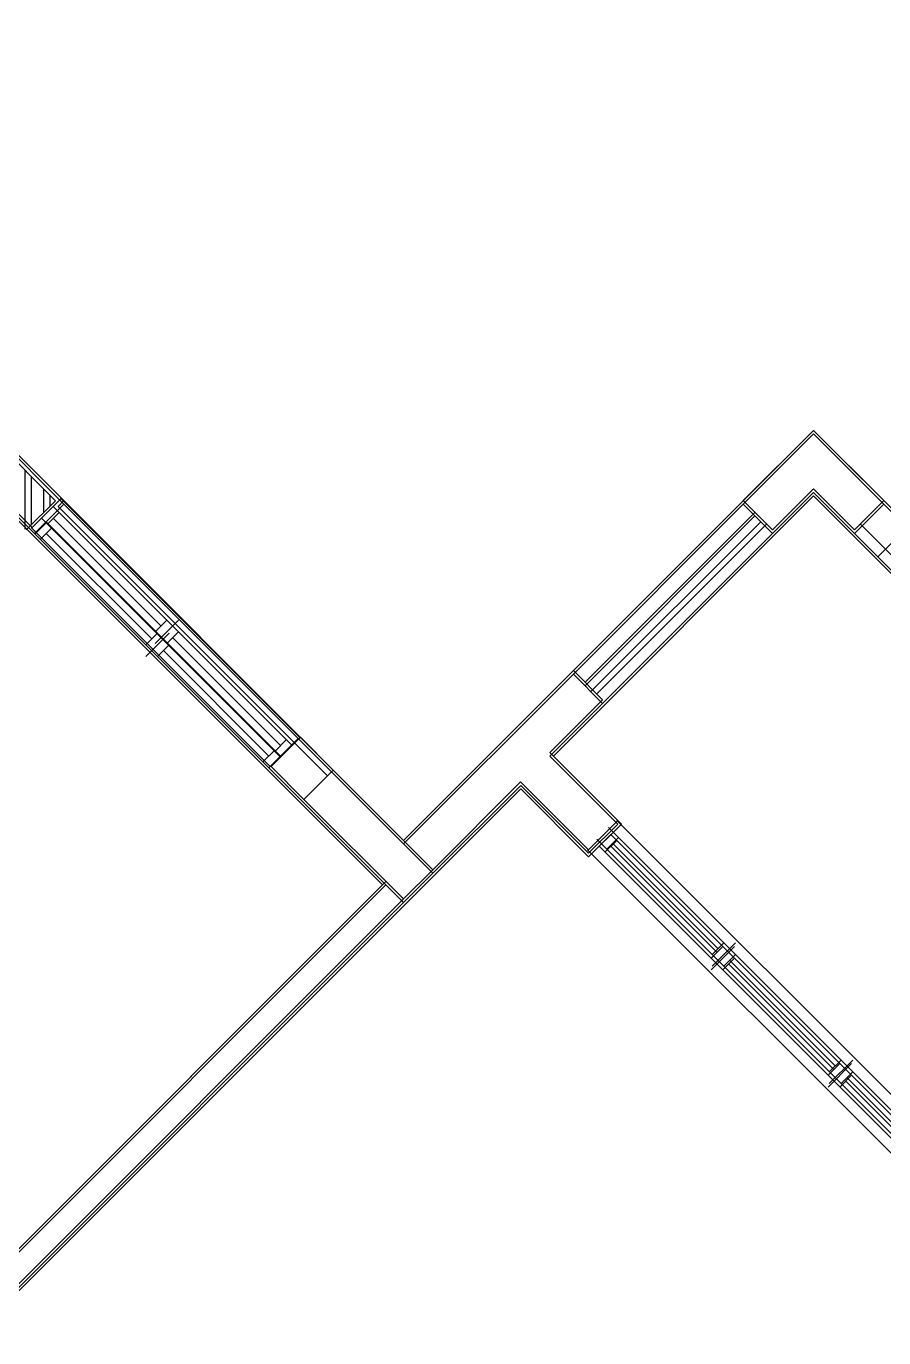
# Model space of a CAD drawing. Header units: millimetres. Extents: x 186805 to 449048, y 2167 to 51540.
# Drawn here: x 418811 to 423988, y 41247 to 49164 of the extents above; entities that cross this region are included whole.
import ezdxf

# ---------------------------------------------------------------- set-up
doc = ezdxf.new("R2010")
doc.units = ezdxf.units.MM
doc.linetypes.add('HIDDEN2', pattern=[0.1875, 0.125, -0.0625])
doc.layers.get('0').update_dxf_attribs({"linetype": 'CONTINUOUS'})
for name, color, linetype, lineweight in [('0-60x60-C', 3, 'CONTINUOUS', 13), ('0-AKL-P1 TILES', 8, 'CONTINUOUS', 13), ('0-akl-plasterline', 9, 'CONTINUOUS', 13), ('3117.NEW ID XR$0$BD$0$a-conc', 6, 'CONTINUOUS', 30), ('3117.NEW ID XR$0$BD$0$A-FLOREDGE', 211, 'CONTINUOUS', 5), ('3117.NEW ID XR$0$BD$0$a-wall', 7, 'CONTINUOUS', 30), ('3117.NEW ID XR$0$BD$0$A-WIND', 4, 'CONTINUOUS', 9)]:
    doc.layers.add(name, color=color, linetype=linetype, lineweight=lineweight)
for name, color, linetype in [('3117.NEW ID XR$0$a-conc', 140, 'CONTINUOUS'), ('3117.NEW ID XR$0$A-FLOREDGE', 211, 'CONTINUOUS'), ('3117.NEW ID XR$0$A-TILE', 8, 'CONTINUOUS'), ('3117.NEW ID XR$0$a-wall', 7, 'CONTINUOUS'), ('3117.NEW ID XR$0$A-WIND', 171, 'CONTINUOUS'), ('A-ABOVE DOOR', 1, 'HIDDEN2'), ('A-CONC-BLDG', 6, 'CONTINUOUS'), ('A-FLORRAIL', 92, 'CONTINUOUS'), ('a-wall', 140, 'CONTINUOUS'), ('A-WIND', 4, 'CONTINUOUS'), ('ALAN', 6, 'CONTINUOUS'), ('BC-A-HATCH', 8, 'CONTINUOUS'), ('BC-A-wall', 6, 'CONTINUOUS')]:
    doc.layers.add(name, color=color, linetype=linetype)

# ---------------------------------------------------------------- blocks, each defined once
blk = doc.blocks.new('A$C7C4A1575')
at = {"layer": 'A-ABOVE DOOR', "color": 8, "linetype": 'Continuous'}
for p, q in [((23965.6, 10196.1), (26822.3, 7339.4)), ((26645.5, 7162.6), (23788.8, 10019.3)), ((28738.5, 6837.3), (30181, 5394.8)), ((30004.2, 5218.1), (28561.7, 6660.6))]:
    blk.add_line(p, q, dxfattribs=at)
at = {"layer": 'A-CONC-BLDG', "color": 8}
for points in [[(28357.9, 6858.5), (28534.7, 7035.3), (27933.7, 7636.4), (27756.9, 7459.6)], [(25458.8, 5161.5), (25706.3, 5409), (25883.1, 5232.2), (25458.8, 4807.9), (25034.5, 5232.2), (25211.3, 5409)]]:
    blk.add_lwpolyline(points, close=True, dxfattribs=at)
at = {"layer": 'A-FLORRAIL', "color": 8}
for p, q in [((21994, 8555.6), (25175.9, 5373.6)), ((26766.9, 6398.9), (25741.6, 5373.6)), ((26837.6, 6328.2), (25812.3, 5302.9))]:
    blk.add_line(p, q, dxfattribs=at)
at = {"layer": 'a-wall', "color": 8}
for p, q in [((30545.1, 10247.8), (27933.7, 7636.4)), ((28039.7, 7530.3), (30608.1, 10098.7)), ((27226.6, 6929.3), (27756.9, 7459.6)), ((26639.7, 7162.6), (26816.4, 7339.4)), ((26816.4, 7339.4), (27226.6, 6929.3)), ((26908.4, 6257.5), (27933.7, 7282.8)), ((27049.8, 6752.5), (26639.7, 7162.6)), ((28732.7, 6837.3), (28534.7, 7035.3)), ((27226.6, 6929.3), (27226.6, 6929.3)), ((28357.9, 6858.5), (28555.9, 6660.6)), ((28555.9, 6660.6), (28732.7, 6837.3)), ((26731.6, 6434.3), (27049.8, 6752.5)), ((26731.6, 6434.3), (26908.4, 6257.5)), ((29998.4, 5218.1), (30175.2, 5394.8)), ((30175.2, 5394.8), (30514.6, 5055.4)), ((30762.1, 4454.4), (29998.4, 5218.1))]:
    blk.add_line(p, q, dxfattribs=at)
at = {"layer": 'A-WIND', "color": 8}
for p, q in [((23903.2, 10139.5), (26766.9, 7275.7)), ((23832.4, 10068.8), (26696.2, 7205)), ((25257.3, 8714.7), (24620.9, 9351.1)), ((25292.6, 8750.1), (25221.9, 8679.3)), ((25221.9, 8608.6), (25363.3, 8750.1)), ((25363.3, 8679.3), (25292.6, 8608.6)), ((25964.4, 8007.6), (25328, 8644)), ((25999.7, 8043), (25929, 7972.2)), ((25929, 7901.5), (26070.4, 8043)), ((26070.4, 7972.2), (25999.7, 7901.5)), ((26671.5, 7300.5), (26035.1, 7936.9)), ((26706.8, 7335.8), (26636.1, 7265.1)), ((28711.5, 6745.4), (28640.8, 6674.7)), ((30118.6, 5338.3), (28676.1, 6780.8)), ((30047.9, 5267.6), (28605.4, 6710.1)), ((28676.1, 6710.1), (29326.7, 6059.5)), ((29362, 6094.9), (29291.3, 6024.2)), ((29291.3, 5953.4), (29432.7, 6094.9)), ((29432.7, 6024.2), (29362, 5953.4)), ((29397.4, 5988.8), (30047.9, 5338.3)), ((30083.3, 5373.6), (30012.6, 5302.9))]:
    blk.add_line(p, q, dxfattribs=at)
at = {"layer": 'ALAN', "color": 8}
for p, q in [((21428.3, 8838.4), (25458.8, 4807.9)), ((25458.8, 4807.9), (27933.7, 7282.8)), ((27933.7, 7282.8), (28357.9, 6858.5)), ((28357.9, 6858.5), (28393.3, 6893.9)), ((28393.3, 6893.9), (30019.6, 5267.6)), ((30019.6, 5267.6), (29984.3, 5232.2)), ((29984.3, 5232.2), (32848.1, 2368.4))]:
    blk.add_line(p, q, dxfattribs=at)
blk = doc.blocks.new('A$C32DD6ECA')
at = {"layer": '0-60x60-C', "color": 16, "xscale": 0.0418312498368323, "yscale": 0.0418312498368323, "zscale": 0.0418312498368323, "rotation": 180}
blk.add_blockref('A$C7C4A1575', (4397.08, 2202.64), dxfattribs=at)
blk = doc.blocks.new('A$C5C977968')
at = {"layer": '0-akl-plasterline'}
for p, q in [((5369.8, 17614), (8198.2, 14785.6)), ((8198.2, 14785.6), (10673.1, 17260.5)), ((10673.1, 17260.5), (14724.8, 13208.8)), ((8070.9, 14516.9), (5617.3, 16970.6)), ((10673.1, 16864.5), (9103.3, 15294.7)), ((14328.8, 13208.8), (10673.1, 16864.5)), ((9103.3, 15294.7), (9513.4, 14884.6)), ((5592.1, 11783.5), (8905.3, 15096.7)), ((9315.4, 14686.6), (8905.3, 15096.7)), ((9513.4, 14884.6), (9315.4, 14686.6)), ((8070.9, 14516.9), (5517.5, 11963.5))]:
    blk.add_line(p, q, dxfattribs=at)
at = {"layer": '3117.NEW ID XR$0$a-conc'}
for p, q in [((10248.8, 16815), (10673.1, 17239.3)), ((10673.1, 17239.3), (11097.4, 16815)), ((10673.1, 16885.7), (10425.6, 16638.2)), ((10920.6, 16638.2), (10673.1, 16885.7)), ((10425.6, 16638.2), (10248.8, 16815)), ((11097.4, 16815), (10920.6, 16638.2)), ((7561.8, 15400.8), (7385, 15224)), ((8375, 14587.6), (7561.8, 15400.8)), ((7385, 15224), (8198.2, 14410.8)), ((8198.2, 14410.8), (8375, 14587.6))]:
    blk.add_line(p, q, dxfattribs=at)
at = {"layer": '3117.NEW ID XR$0$A-FLOREDGE'}
for p, q in [((9223.5, 15789.7), (10248.8, 16815)), ((14279.3, 13633), (11097.4, 16815)), ((9294.2, 15719), (10319.5, 16744.3)), ((9329.6, 15683.6), (10354.9, 16708.9)), ((9400.3, 15612.9), (10425.6, 16638.2)), ((14102.6, 13456.2), (10920.6, 16638.2)), ((11238.8, 16673.6), (11062, 16496.8))]:
    blk.add_line(p, q, dxfattribs=at)
at = {"layer": '3117.NEW ID XR$0$A-TILE'}
for p, q in [((10425.6, 16638.2), (9400.3, 15612.9)), ((14102.6, 13456.2), (10920.6, 16638.2))]:
    blk.add_line(p, q, dxfattribs=at)
at = {"layer": '3117.NEW ID XR$0$a-wall'}
blk.add_line((8905.3, 15117.9), (8905.3, 15117.9), dxfattribs=at)
at = {"layer": '3117.NEW ID XR$0$A-WIND'}
for p, q in [((6147.6, 16815), (7561.8, 15400.8)), ((6041.5, 16708.9), (7455.8, 15294.7)), ((5970.8, 16638.2), (7385, 15224)), ((6006.2, 16602.9), (6076.9, 16673.6)), ((6677.9, 16001.8), (6041.5, 16638.2)), ((6642.6, 15966.5), (6713.3, 16037.2)), ((6784, 16037.2), (6642.6, 15895.8)), ((6713.3, 15895.8), (6784, 15966.5)), ((7385, 15294.7), (6748.6, 15931.1)), ((7349.7, 15259.4), (7420.4, 15330.1))]:
    blk.add_line(p, q, dxfattribs=at)
at = {"layer": '3117.NEW ID XR$0$BD$0$a-conc'}
for p, q in [((10248.8, 16815), (10673.1, 17239.3)), ((10673.1, 17239.3), (11097.4, 16815)), ((10673.1, 16885.7), (10425.6, 16638.2)), ((10920.6, 16638.2), (10673.1, 16885.7)), ((10425.6, 16638.2), (10248.8, 16815)), ((11097.4, 16815), (10920.6, 16638.2)), ((7561.8, 15400.8), (7385, 15224)), ((7561.8, 15400.8), (7385, 15224)), ((8375, 14587.6), (7561.8, 15400.8)), ((7385, 15224), (8198.2, 14410.8)), ((8198.2, 14410.8), (8375, 14587.6))]:
    blk.add_line(p, q, dxfattribs=at)
at = {"layer": '3117.NEW ID XR$0$BD$0$A-FLOREDGE'}
for p, q in [((9223.5, 15789.7), (10248.8, 16815)), ((14279.3, 13633), (11097.4, 16815)), ((9294.2, 15719), (10319.5, 16744.3)), ((9329.6, 15683.6), (10354.9, 16708.9)), ((9400.3, 15612.9), (10425.6, 16638.2)), ((14102.6, 13456.2), (10920.6, 16638.2)), ((11238.8, 16673.6), (11062, 16496.8))]:
    blk.add_line(p, q, dxfattribs=at)
at = {"layer": '3117.NEW ID XR$0$BD$0$a-wall'}
blk.add_line((8905.3, 15117.9), (8905.3, 15117.9), dxfattribs=at)
at = {"layer": '3117.NEW ID XR$0$BD$0$A-WIND'}
for p, q in [((6147.6, 16815), (7561.8, 15400.8)), ((5973.8, 16635.2), (6044.5, 16706)), ((6041.5, 16708.9), (7455.8, 15294.7)), ((5970.8, 16638.2), (7385, 15224)), ((6006.2, 16602.9), (6076.9, 16673.6)), ((6677.9, 16001.8), (6041.5, 16638.2)), ((6784, 16037.2), (6642.6, 15895.8)), ((6642.6, 15966.5), (6713.3, 16037.2)), ((6713.3, 15895.8), (6784, 15966.5)), ((7385, 15294.7), (6748.6, 15931.1)), ((7349.7, 15259.4), (7420.4, 15330.1)), ((7349.7, 15259.4), (7420.4, 15330.1)), ((9449.8, 14821), (9379.1, 14750.3)), ((12285.3, 11985.5), (9449.8, 14821)), ((12214.6, 11914.7), (9379.1, 14750.2)), ((9414.4, 14714.9), (9485.1, 14785.6)), ((9449.8, 14750.3), (10089.7, 14110.3)), ((10195.8, 14145.7), (10054.4, 14004.2)), ((10054.4, 14075), (10125.1, 14145.7)), ((10125.1, 14004.2), (10195.8, 14075)), ((10160.4, 14039.6), (10796.8, 13403.2)), ((10902.9, 13438.6), (10761.5, 13297.1)), ((10761.5, 13367.9), (10832.2, 13438.6)), ((10832.2, 13297.1), (10902.9, 13367.9)), ((10867.5, 13332.5), (11503.9, 12696.1))]:
    blk.add_line(p, q, dxfattribs=at)
at = {"layer": 'a-wall'}
for p, q in [((5369.8, 17592.8), (6147.6, 16815)), ((5688, 17274.6), (6147.6, 16815)), ((5970.8, 16638.2), (5617.3, 16991.8)), ((5970.8, 16638.2), (5617.3, 16991.8)), ((5970.8, 16638.2), (5617.3, 16991.8)), ((5970.8, 16638.2), (5617.3, 16991.8)), ((6147.6, 16815), (5970.8, 16638.2)), ((6147.6, 16815), (5970.8, 16638.2)), ((6147.6, 16815), (5970.8, 16638.2)), ((9223.5, 15789.7), (8198.2, 14764.4)), ((9223.5, 15789.7), (8198.2, 14764.4)), ((9400.3, 15612.9), (9223.5, 15789.7)), ((9400.3, 15612.9), (9223.5, 15789.7)), ((9400.3, 15612.9), (9082.1, 15294.7)), ((9400.3, 15612.9), (9082.1, 15294.7)), ((9082.1, 15294.7), (9492.2, 14884.6)), ((8905.3, 15117.9), (8375, 14587.6)), ((8905.3, 15117.9), (8375, 14587.6)), ((9315.4, 14707.8), (8905.3, 15117.9)), ((9492.2, 14884.6), (9315.4, 14707.8)), ((8092.2, 14516.9), (5523.7, 11948.5)), ((8092.2, 14516.9), (5523.7, 11948.5)), ((8092.2, 14516.9), (5523.7, 11948.5)), ((5585.9, 11798.5), (8198.2, 14410.8)), ((5585.9, 11798.5), (8198.2, 14410.8)), ((5585.9, 11798.5), (8198.2, 14410.8))]:
    blk.add_line(p, q, dxfattribs=at)
blk = doc.blocks.new('A$C7DAB1636')
at = {"layer": 'BC-A-HATCH'}
h = blk.add_hatch(dxfattribs=at)
h.set_pattern_fill('ANSI32', color=256, scale=300, angle=45, style=0)
h.set_pattern_definition([(270, (-189031.63, 11508.82), (-112.5, -2e-14), []), (270, (-188994.13, 11471.32), (-112.5, -2e-14), [])])
h.paths.add_polyline_path([(27627.8, 17981.3), (27451, 17804.6), (27097.4, 18158.1), (23975.6, 15036.2), (23904.9, 15106.9), (25577.2, 16779.2), (25481, 16875.4), (23808.7, 15203.1), (23738, 15273.8), (25410.3, 16946.1), (25143.7, 17212.7), (25320.5, 17389.5), (25647.9, 17062.1), (26920.7, 18334.9), (26531.8, 18723.8), (26708.5, 18900.6)])
at = {"layer": 'BC-A-wall'}
for q in [(26708.5, 18900.6), (27451, 17804.6)]:
    blk.add_line((27627.8, 17981.3), q, dxfattribs=at)

msp = doc.modelspace()

# ---------------------------------------------------------------- block references
at = {"linetype": 'ByBlock'}
msp.add_blockref('A$C7DAB1636', (391360.5, 28318.7), dxfattribs=at)
at = {"layer": '0-60x60-C', "color": 16, "xscale": 23.90557308239969, "yscale": 23.90557308239969, "zscale": 23.90557308239969}
msp.add_blockref('A$C32DD6ECA', (343908.2, -1123), dxfattribs=at)
at = {"layer": '0-AKL-P1 TILES', "color": 1}
msp.add_blockref('A$C5C977968', (412891.1, 29463.8), dxfattribs=at)

doc.saveas('drawing.dxf')
